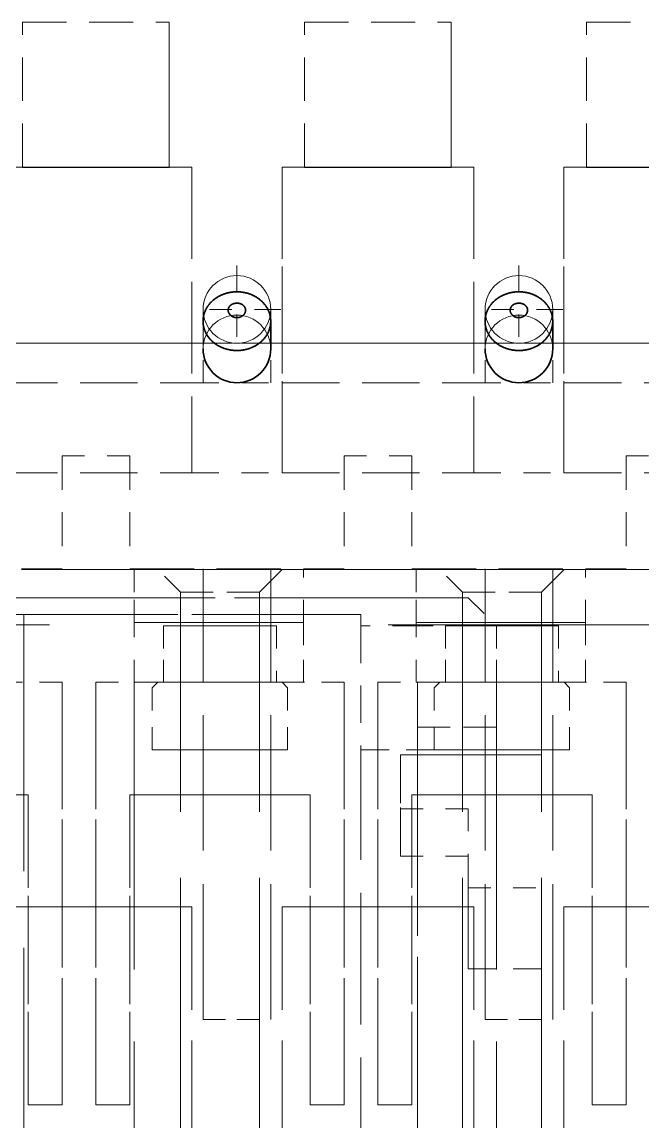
# Model space of a CAD drawing. Extents: x 23 to 417, y 3 to 294.
# Drawn here: x 271.076 to 273.829, y 101.827 to 106.707 of the extents above; entities that cross this region are included whole.
import ezdxf

# ---------------------------------------------------------------- set-up
doc = ezdxf.new("R2010")
doc.units = 0
doc.linetypes.add('DASHDOT', pattern=[18.5, 12, -3, 0.5, -3])
doc.linetypes.add('DASHED', pattern=[15, 12, -3])
doc.layers.get('0').update_dxf_attribs({"lineweight": 13})

# ---------------------------------------------------------------- blocks, each defined once
blk = doc.blocks.new('BLOCK3522')
at = {"color": 7, "linetype": 'DASHDOT', "lineweight": 13, "ltscale": 0.0195}
for p, q in [((5.9002, -39.8223), (5.9002, -40.6023)), ((6.2902, -40.2123), (5.5102, -40.2123))]:
    blk.add_line(p, q, dxfattribs=at)
blk = doc.blocks.new('BLOCK3523')
at = {"color": 7, "linetype": 'DASHDOT', "lineweight": 13, "ltscale": 0.0195}
for p, q in [((3.4002, -39.8223), (3.4002, -40.6023)), ((3.7902, -40.2123), (3.0102, -40.2123))]:
    blk.add_line(p, q, dxfattribs=at)
blk = doc.blocks.new('BLOCK3528')
at = {"color": 7, "linetype": 'DASHED', "lineweight": 13, "ltscale": 0.0325}
for p, q in [((1.5002, -37.6623), (2.8002, -37.6623)), ((1.5002, -37.6623), (2.8002, -37.6623)), ((4.0002, -37.6623), (5.3002, -37.6623)), ((4.0002, -37.6623), (5.3002, -37.6623)), ((6.5002, -37.6623), (7.8002, -37.6623)), ((6.5002, -37.6623), (7.8002, -37.6623)), ((2.8002, -38.949), (1.5002, -38.949)), ((1.5002, -38.949), (2.8002, -38.949)), ((1.5002, -38.9523), (2.8002, -38.9523)), ((2.8002, -38.9523), (1.5002, -38.9523)), ((5.3002, -38.949), (4.0002, -38.949)), ((4.0002, -38.949), (5.3002, -38.949)), ((4.0002, -38.9523), (5.3002, -38.9523)), ((5.3002, -38.9523), (4.0002, -38.9523)), ((7.8002, -38.949), (6.5002, -38.949)), ((6.5002, -38.949), (7.8002, -38.949)), ((6.5002, -38.9523), (7.8002, -38.9523)), ((7.8002, -38.9523), (6.5002, -38.9523))]:
    blk.add_line(p, q, dxfattribs=at)
at = {"color": 7, "linetype": 'DASHED', "lineweight": 13, "ltscale": 0.032168}
for p, q in [((1.5002, -38.949), (1.5002, -37.6623)), ((1.5002, -38.949), (1.5002, -37.6623)), ((2.8002, -37.6623), (2.8002, -38.949)), ((2.8002, -38.949), (2.8002, -37.6623)), ((4.0002, -38.949), (4.0002, -37.6623)), ((4.0002, -38.949), (4.0002, -37.6623)), ((5.3002, -37.6623), (5.3002, -38.949)), ((5.3002, -38.949), (5.3002, -37.6623)), ((6.5002, -38.949), (6.5002, -37.6623)), ((6.5002, -38.949), (6.5002, -37.6623))]:
    blk.add_line(p, q, dxfattribs=at)
at = {"color": 7, "linetype": 'DASHED', "lineweight": 13, "ltscale": 0.005}
for p, q in [((1.3002, -38.949), (1.5002, -38.949)), ((1.3002, -38.949), (1.5002, -38.949)), ((2.8002, -38.949), (3.0002, -38.949)), ((2.8002, -38.949), (3.0002, -38.949)), ((3.8002, -38.949), (4.0002, -38.949)), ((3.8002, -38.949), (4.0002, -38.949)), ((5.3002, -38.949), (5.5002, -38.949)), ((5.3002, -38.949), (5.5002, -38.949)), ((6.3002, -38.949), (6.5002, -38.949)), ((6.3002, -38.949), (6.5002, -38.949))]:
    blk.add_line(p, q, dxfattribs=at)
at = {"color": 7, "linetype": 'DASHED', "lineweight": 13, "ltscale": 0.067832}
for p, q in [((3.0002, -38.949), (3.0002, -41.6623)), ((3.0002, -38.949), (3.0002, -41.6623)), ((3.8002, -41.6623), (3.8002, -38.949)), ((3.8002, -38.949), (3.8002, -41.6623)), ((5.5002, -38.949), (5.5002, -41.6623)), ((5.5002, -38.949), (5.5002, -41.6623)), ((6.3002, -41.6623), (6.3002, -38.949)), ((6.3002, -38.949), (6.3002, -41.6623))]:
    blk.add_line(p, q, dxfattribs=at)
at = {"color": 7, "linetype": 'DASHED', "lineweight": 13, "ltscale": 0.01625}
for p, q in [((3.1002, -40.8623), (3.1002, -40.2123)), ((3.1002, -40.8623), (3.1002, -40.2123)), ((3.7002, -40.8623), (3.7002, -40.2123)), ((3.7002, -40.8623), (3.7002, -40.2123)), ((5.6002, -40.8623), (5.6002, -40.2123)), ((5.6002, -40.8623), (5.6002, -40.2123)), ((6.2002, -40.8623), (6.2002, -40.2123)), ((6.2002, -40.8623), (6.2002, -40.2123)), ((5.1504, -44.1195), (4.5004, -44.1195)), ((4.5004, -44.1195), (5.1504, -44.1195)), ((5.4502, -45.3423), (6.1002, -45.3423)), ((5.4502, -45.3423), (6.1002, -45.3423)), ((6.1002, -46.0623), (5.4502, -46.0623)), ((5.4502, -46.0623), (6.1002, -46.0623))]:
    blk.add_line(p, q, dxfattribs=at)
at = {"color": 7, "linetype": 'DASHED', "lineweight": 13, "ltscale": 0.00875}
for p, q in [((3.1002, -40.2123), (3.1002, -40.5623)), ((3.1002, -40.2123), (3.1002, -40.5623)), ((3.7002, -40.2123), (3.7002, -40.5623)), ((3.7002, -40.2123), (3.7002, -40.5623)), ((5.6002, -40.2123), (5.6002, -40.5623)), ((5.6002, -40.2123), (5.6002, -40.5623)), ((6.2002, -40.2123), (6.2002, -40.5623)), ((6.2002, -40.2123), (6.2002, -40.5623))]:
    blk.add_line(p, q, dxfattribs=at)
at = {"color": 7, "linetype": 'DASHED', "lineweight": 13, "ltscale": 0.006138}
for p, q in [((3.1002, -40.5623), (3.1002, -40.3168)), ((3.1002, -40.5623), (3.1002, -40.3168)), ((5.6002, -40.5623), (5.6002, -40.3168)), ((5.6002, -40.5623), (5.6002, -40.3168))]:
    blk.add_line(p, q, dxfattribs=at)
at = {"color": 7, "lineweight": 35, "ltscale": 0.006138}
for p, q in [((3.7002, -40.5623), (3.7002, -40.3168)), ((3.7002, -40.5623), (3.7002, -40.3168)), ((6.2002, -40.5623), (6.2002, -40.3168)), ((6.2002, -40.5623), (6.2002, -40.3168))]:
    blk.add_line(p, q, dxfattribs=at)
at = {"color": 7, "linetype": 'DASHED', "lineweight": 13, "ltscale": 0.0425}
for p, q in [((3.0002, -40.5123), (1.3002, -40.5123)), ((1.3002, -40.5123), (3.0002, -40.5123)), ((5.5002, -40.5123), (3.8002, -40.5123)), ((3.8002, -40.5123), (5.5002, -40.5123)), ((8.0002, -40.5123), (6.3002, -40.5123)), ((6.3002, -40.5123), (8.0002, -40.5123)), ((1.3002, -40.8623), (3.0002, -40.8623)), ((1.3002, -40.8623), (3.0002, -40.8623)), ((3.8002, -40.8623), (5.5002, -40.8623)), ((3.8002, -40.8623), (5.5002, -40.8623)), ((6.3002, -40.8623), (8.0002, -40.8623)), ((6.3002, -40.8623), (8.0002, -40.8623)), ((1.3002, -41.6623), (3.0002, -41.6623)), ((1.3002, -41.6623), (3.0002, -41.6623)), ((3.8002, -41.6623), (5.5002, -41.6623)), ((3.8002, -41.6623), (5.5002, -41.6623)), ((6.3002, -41.6623), (8.0002, -41.6623)), ((6.3002, -41.6623), (8.0002, -41.6623)), ((3.0002, -45.5123), (1.3002, -45.5123)), ((1.3002, -45.5123), (3.0002, -45.5123)), ((5.5002, -45.5123), (3.8002, -45.5123)), ((3.8002, -45.5123), (5.5002, -45.5123)), ((8.0002, -45.5123), (6.3002, -45.5123)), ((6.3002, -45.5123), (8.0002, -45.5123))]:
    blk.add_line(p, q, dxfattribs=at)
at = {"color": 7, "linetype": 'DASHED', "lineweight": 13, "ltscale": 0.02}
for p, q in [((3.8002, -40.5123), (3.0002, -40.5123)), ((3.0002, -40.5123), (3.8002, -40.5123)), ((6.3002, -40.5123), (5.5002, -40.5123)), ((5.5002, -40.5123), (6.3002, -40.5123)), ((3.0002, -40.8623), (3.8002, -40.8623)), ((3.0002, -40.8623), (3.8002, -40.8623)), ((5.5002, -40.8623), (6.3002, -40.8623)), ((5.5002, -40.8623), (6.3002, -40.8623)), ((3.0002, -41.6623), (3.8002, -41.6623)), ((3.0002, -41.6623), (3.8002, -41.6623)), ((5.5002, -41.6623), (6.3002, -41.6623)), ((5.5002, -41.6623), (6.3002, -41.6623))]:
    blk.add_line(p, q, dxfattribs=at)
at = {"color": 7, "linetype": 'DASHED', "lineweight": 13, "ltscale": 0.015}
for p, q in [((1.8502, -41.5123), (2.4502, -41.5123)), ((1.8502, -41.5123), (2.4502, -41.5123)), ((4.3502, -41.5123), (4.9502, -41.5123)), ((4.3502, -41.5123), (4.9502, -41.5123)), ((6.8502, -41.5123), (7.4502, -41.5123)), ((6.8502, -41.5123), (7.4502, -41.5123)), ((4.8502, -44.6423), (5.4502, -44.6423)), ((4.8502, -44.6423), (5.4502, -44.6423)), ((5.4502, -45.0623), (4.8502, -45.0623)), ((4.8502, -45.0623), (5.4502, -45.0623))]:
    blk.add_line(p, q, dxfattribs=at)
at = {"color": 7, "linetype": 'DASHED', "lineweight": 13, "ltscale": 0.025}
for p, q in [((1.8502, -41.5123), (1.8502, -42.5123)), ((1.8502, -41.5123), (1.8502, -42.5123)), ((2.4502, -41.5123), (2.4502, -42.5123)), ((2.4502, -41.5123), (2.4502, -42.5123)), ((4.3502, -41.5123), (4.3502, -42.5123)), ((4.3502, -41.5123), (4.3502, -42.5123)), ((4.9502, -41.5123), (4.9502, -42.5123)), ((4.9502, -41.5123), (4.9502, -42.5123)), ((6.8502, -41.5123), (6.8502, -42.5123)), ((6.8502, -41.5123), (6.8502, -42.5123)), ((2.4904, -42.5195), (1.4904, -42.5195)), ((1.4904, -42.5195), (2.4904, -42.5195)), ((4.9904, -42.5195), (3.9904, -42.5195)), ((3.9904, -42.5195), (4.9904, -42.5195)), ((7.4904, -42.5195), (6.4904, -42.5195)), ((6.4904, -42.5195), (7.4904, -42.5195)), ((2.7504, -43.0195), (3.7504, -43.0195)), ((3.7504, -43.0195), (2.7504, -43.0195)), ((5.2504, -43.0195), (6.2504, -43.0195)), ((6.2504, -43.0195), (5.2504, -43.0195)), ((5.4502, -46.0623), (5.4502, -45.0623)), ((5.4502, -45.0623), (5.4502, -46.0623))]:
    blk.add_line(p, q, dxfattribs=at)
at = {"color": 7, "linetype": 'DASHED', "lineweight": 13, "ltscale": 0.0475}
for p, q in [((-0.0498, -42.5123), (1.8502, -42.5123)), ((-0.0498, -42.5123), (1.8502, -42.5123)), ((2.4502, -42.5123), (4.3502, -42.5123)), ((2.4502, -42.5123), (4.3502, -42.5123)), ((4.9502, -42.5123), (6.8502, -42.5123)), ((4.9502, -42.5123), (6.8502, -42.5123))]:
    blk.add_line(p, q, dxfattribs=at)
at = {"color": 7, "linetype": 'DASHED', "lineweight": 13, "ltscale": 0.0375}
for p, q in [((3.9904, -42.5195), (2.4904, -42.5195)), ((2.4904, -42.5195), (3.9904, -42.5195)), ((6.4904, -42.5195), (4.9904, -42.5195)), ((4.9904, -42.5195), (6.4904, -42.5195)), ((2.4904, -42.9895), (3.9904, -42.9895)), ((3.9904, -42.9895), (2.4904, -42.9895)), ((4.9904, -42.9895), (6.4904, -42.9895)), ((6.4904, -42.9895), (4.9904, -42.9895))]:
    blk.add_line(p, q, dxfattribs=at)
at = {"color": 7, "linetype": 'DASHED', "lineweight": 13, "ltscale": 0.01175}
for p, q in [((2.4904, -42.5195), (2.4904, -42.9895)), ((2.4904, -42.9895), (2.4904, -42.5195)), ((3.9904, -42.9895), (3.9904, -42.5195)), ((3.9904, -42.9895), (3.9904, -42.5195)), ((4.9904, -42.5195), (4.9904, -42.9895)), ((4.9904, -42.9895), (4.9904, -42.5195)), ((6.4904, -42.9895), (6.4904, -42.5195)), ((6.4904, -42.9895), (6.4904, -42.5195))]:
    blk.add_line(p, q, dxfattribs=at)
at = {"color": 7, "linetype": 'DASHED', "lineweight": 13, "ltscale": 0.007071}
for p, q in [((2.9004, -42.7195), (2.7004, -42.5195)), ((2.9004, -42.7195), (2.7004, -42.5195)), ((3.8004, -42.5195), (3.6004, -42.7195)), ((3.6004, -42.7195), (3.8004, -42.5195)), ((5.4004, -42.7195), (5.2004, -42.5195)), ((5.4004, -42.7195), (5.2004, -42.5195)), ((6.3004, -42.5195), (6.1004, -42.7195)), ((6.1004, -42.7195), (6.3004, -42.5195))]:
    blk.add_line(p, q, dxfattribs=at)
at = {"color": 7, "linetype": 'DASHED', "lineweight": 13, "ltscale": 0.1}
for p, q in [((3.1002, -46.5123), (3.1002, -42.5123)), ((3.1002, -46.5123), (3.1002, -42.5123)), ((3.7002, -46.5123), (3.7002, -42.5123)), ((3.7002, -46.5123), (3.7002, -42.5123)), ((5.6002, -46.5123), (5.6002, -42.5123)), ((5.6002, -46.5123), (5.6002, -42.5123)), ((6.2002, -46.5123), (6.2002, -42.5123)), ((6.2002, -46.5123), (6.2002, -42.5123))]:
    blk.add_line(p, q, dxfattribs=at)
at = {"color": 7, "linetype": 'DASHED', "lineweight": 13, "ltscale": 0.0175}
for p, q in [((2.9004, -42.7195), (3.6004, -42.7195)), ((3.6004, -42.7195), (2.9004, -42.7195)), ((2.9004, -42.7195), (3.6004, -42.7195)), ((3.6004, -42.7195), (2.9004, -42.7195)), ((5.4004, -42.7195), (6.1004, -42.7195)), ((6.1004, -42.7195), (5.4004, -42.7195)), ((5.4004, -42.7195), (6.1004, -42.7195)), ((6.1004, -42.7195), (5.4004, -42.7195)), ((5.0004, -43.5195), (5.7004, -43.5195)), ((5.0004, -43.5195), (5.7004, -43.5195)), ((5.7004, -43.9195), (5.0004, -43.9195)), ((5.0004, -43.9195), (5.7004, -43.9195))]:
    blk.add_line(p, q, dxfattribs=at)
at = {"color": 7, "linetype": 'DASHED', "lineweight": 13, "ltscale": 0.195}
for p, q in [((2.9004, -50.5195), (2.9004, -42.7195)), ((2.9004, -50.5195), (2.9004, -42.7195)), ((3.6004, -50.5195), (3.6004, -42.7195)), ((3.6004, -50.5195), (3.6004, -42.7195)), ((5.4004, -50.5195), (5.4004, -42.7195)), ((5.4004, -50.5195), (5.4004, -42.7195)), ((6.1004, -50.5195), (6.1004, -42.7195)), ((6.1004, -50.5195), (6.1004, -42.7195))]:
    blk.add_line(p, q, dxfattribs=at)
at = {"color": 7, "linetype": 'DASHED', "lineweight": 13, "ltscale": 0.1725}
for p, q in [((-1.4496, -42.7695), (5.4504, -42.7695)), ((5.4504, -42.7695), (-1.4496, -42.7695))]:
    blk.add_line(p, q, dxfattribs=at)
at = {"color": 7, "linetype": 'DASHED', "lineweight": 13, "ltscale": 0.008839}
blk.add_line((5.4504, -42.7695), (5.7004, -43.0195), dxfattribs=at)
blk.add_line((5.4504, -42.7695), (5.7004, -43.0195), dxfattribs=at)
at = {"color": 7, "linetype": 'DASHED', "lineweight": 13, "ltscale": 0.125}
for p, q in [((-0.4996, -42.9195), (4.5004, -42.9195)), ((4.5004, -42.9195), (-0.4996, -42.9195))]:
    blk.add_line(p, q, dxfattribs=at)
at = {"color": 7, "linetype": 'DASHED', "lineweight": 13, "ltscale": 0.2275}
blk.add_line((1.5114, -52.0195), (1.5114, -42.9195), dxfattribs=at)
blk.add_line((1.5114, -52.0195), (1.5114, -42.9195), dxfattribs=at)
at = {"color": 7, "linetype": 'DASHED', "lineweight": 13, "ltscale": 0.02445}
for p, q in [((1.5114, -42.9195), (2.4894, -42.9195)), ((2.4894, -42.9195), (1.5114, -42.9195))]:
    blk.add_line(p, q, dxfattribs=at)
at = {"color": 7, "linetype": 'DASHED', "lineweight": 13, "ltscale": 0.0025}
for p, q in [((4.5004, -43.0195), (4.5004, -42.9195)), ((4.5004, -42.9195), (4.5004, -43.0195))]:
    blk.add_line(p, q, dxfattribs=at)
at = {"color": 7, "linetype": 'DASHED', "lineweight": 13}
blk.add_line((-10.2596, -43.0095), (14.2604, -43.0095), dxfattribs=at)
blk.add_line((-10.2596, -43.0095), (14.2604, -43.0095), dxfattribs=at)
at = {"color": 7, "linetype": 'DASHED', "lineweight": 13, "ltscale": 0.01325}
for p, q in [((2.4904, -43.5195), (2.4904, -42.9895)), ((2.4904, -43.5195), (2.4904, -42.9895)), ((3.9904, -42.9895), (3.9904, -43.5195)), ((3.9904, -43.5195), (3.9904, -42.9895)), ((4.9904, -43.5195), (4.9904, -42.9895)), ((4.9904, -43.5195), (4.9904, -42.9895)), ((6.4904, -42.9895), (6.4904, -43.5195)), ((6.4904, -43.5195), (6.4904, -42.9895))]:
    blk.add_line(p, q, dxfattribs=at)
at = {"color": 7, "linetype": 'DASHED', "lineweight": 13, "ltscale": 0.0125}
for p, q in [((2.7504, -43.5195), (2.7504, -43.0195)), ((2.7504, -43.0195), (2.7504, -43.5195)), ((3.7504, -43.0195), (3.7504, -43.5195)), ((3.7504, -43.0195), (3.7504, -43.5195)), ((5.2504, -43.5195), (5.2504, -43.0195)), ((5.2504, -43.0195), (5.2504, -43.5195)), ((5.7004, -43.0195), (5.7004, -43.5195)), ((5.7004, -43.5195), (5.7004, -43.0195)), ((6.2504, -43.0195), (6.2504, -43.5195)), ((6.2504, -43.0195), (6.2504, -43.5195))]:
    blk.add_line(p, q, dxfattribs=at)
at = {"color": 7, "linetype": 'DASHED', "lineweight": 13, "ltscale": 0.03}
for p, q in [((5.7004, -43.0195), (4.5004, -43.0195)), ((5.7004, -43.0195), (4.5004, -43.0195)), ((3.8504, -44.1195), (2.6504, -44.1195)), ((2.6504, -44.1195), (3.8504, -44.1195)), ((6.3504, -44.1195), (5.1504, -44.1195)), ((5.1504, -44.1195), (6.3504, -44.1195))]:
    blk.add_line(p, q, dxfattribs=at)
at = {"color": 7, "linetype": 'DASHED', "lineweight": 13, "ltscale": 0.0275}
for p, q in [((4.5004, -43.0195), (4.5004, -44.1195)), ((4.5004, -43.0195), (4.5004, -44.1195)), ((2.7004, -43.5195), (3.8004, -43.5195)), ((3.8004, -43.5195), (2.7004, -43.5195)), ((5.2004, -43.5195), (6.3004, -43.5195)), ((6.3004, -43.5195), (5.2004, -43.5195))]:
    blk.add_line(p, q, dxfattribs=at)
at = {"color": 7, "linetype": 'DASHED', "lineweight": 13, "ltscale": 0.01375}
for p, q in [((1.8504, -43.5195), (1.3004, -43.5195)), ((1.3004, -43.5195), (1.8504, -43.5195)), ((2.7004, -43.5195), (2.1504, -43.5195)), ((2.1504, -43.5195), (2.7004, -43.5195)), ((4.3504, -43.5195), (3.8004, -43.5195)), ((3.8004, -43.5195), (4.3504, -43.5195)), ((5.2004, -43.5195), (4.6504, -43.5195)), ((4.6504, -43.5195), (5.2004, -43.5195)), ((6.8504, -43.5195), (6.3004, -43.5195)), ((6.3004, -43.5195), (6.8504, -43.5195)), ((2.6504, -44.1195), (2.6504, -43.5695)), ((2.6504, -43.5695), (2.6504, -44.1195)), ((3.8504, -43.5695), (3.8504, -44.1195)), ((3.8504, -44.1195), (3.8504, -43.5695)), ((5.1504, -44.1195), (5.1504, -43.5695)), ((5.1504, -43.5695), (5.1504, -44.1195)), ((6.3504, -43.5695), (6.3504, -44.1195)), ((6.3504, -44.1195), (6.3504, -43.5695))]:
    blk.add_line(p, q, dxfattribs=at)
at = {"color": 7, "linetype": 'DASHED', "lineweight": 13, "ltscale": 0.09375}
for p, q in [((1.8504, -47.2695), (1.8504, -43.5195)), ((1.8504, -43.5195), (1.8504, -47.2695)), ((2.1504, -43.5195), (2.1504, -47.2695)), ((2.1504, -47.2695), (2.1504, -43.5195)), ((4.3504, -47.2695), (4.3504, -43.5195)), ((4.3504, -43.5195), (4.3504, -47.2695)), ((4.6504, -43.5195), (4.6504, -47.2695)), ((4.6504, -47.2695), (4.6504, -43.5195)), ((6.8504, -47.2695), (6.8504, -43.5195)), ((6.8504, -43.5195), (6.8504, -47.2695))]:
    blk.add_line(p, q, dxfattribs=at)
at = {"color": 7, "linetype": 'DASHED', "lineweight": 13, "ltscale": 0.2125}
for p, q in [((2.4894, -43.5195), (2.4894, -52.0195)), ((2.4894, -43.5195), (2.4894, -52.0195)), ((5.7004, -43.5195), (5.7004, -52.0195)), ((5.7004, -43.5195), (5.7004, -52.0195))]:
    blk.add_line(p, q, dxfattribs=at)
at = {"color": 7, "linetype": 'DASHED', "lineweight": 13, "ltscale": 0.00525}
for p, q in [((2.4904, -43.5195), (2.7004, -43.5195)), ((2.4904, -43.5195), (2.7004, -43.5195)), ((4.9904, -43.5195), (5.2004, -43.5195)), ((4.9904, -43.5195), (5.2004, -43.5195))]:
    blk.add_line(p, q, dxfattribs=at)
at = {"color": 7, "linetype": 'DASHED', "lineweight": 13, "ltscale": 0.001768}
for p, q in [((2.6504, -43.5695), (2.7004, -43.5195)), ((2.7004, -43.5195), (2.6504, -43.5695)), ((3.8004, -43.5195), (3.8504, -43.5695)), ((3.8504, -43.5695), (3.8004, -43.5195)), ((5.1504, -43.5695), (5.2004, -43.5195)), ((5.2004, -43.5195), (5.1504, -43.5695)), ((6.3004, -43.5195), (6.3504, -43.5695)), ((6.3504, -43.5695), (6.3004, -43.5195))]:
    blk.add_line(p, q, dxfattribs=at)
at = {"color": 7, "linetype": 'DASHED', "lineweight": 13, "ltscale": 0.00475}
for p, q in [((3.8004, -43.5195), (3.9904, -43.5195)), ((3.8004, -43.5195), (3.9904, -43.5195)), ((6.3004, -43.5195), (6.4904, -43.5195)), ((6.3004, -43.5195), (6.4904, -43.5195))]:
    blk.add_line(p, q, dxfattribs=at)
at = {"color": 7, "linetype": 'DASHED', "lineweight": 13, "ltscale": 0.1875}
for p, q in [((5.0004, -51.0195), (5.0004, -43.5195)), ((5.0004, -43.5195), (5.0004, -51.0195))]:
    blk.add_line(p, q, dxfattribs=at)
at = {"color": 7, "linetype": 'DASHED', "lineweight": 13, "ltscale": 0.0975}
blk.add_line((4.5004, -48.0195), (4.5004, -44.1195), dxfattribs=at)
blk.add_line((4.5004, -48.0195), (4.5004, -44.1195), dxfattribs=at)
at = {"color": 7, "linetype": 'DASHED', "lineweight": 13, "ltscale": 0.03125}
for p, q in [((4.8502, -44.1623), (6.1002, -44.1623)), ((6.1002, -44.1623), (4.8502, -44.1623))]:
    blk.add_line(p, q, dxfattribs=at)
at = {"color": 7, "linetype": 'DASHED', "lineweight": 13, "ltscale": 0.0225}
for p, q in [((4.8502, -45.0623), (4.8502, -44.1623)), ((4.8502, -44.1623), (4.8502, -45.0623))]:
    blk.add_line(p, q, dxfattribs=at)
at = {"color": 7, "linetype": 'DASHED', "lineweight": 13, "ltscale": 0.04}
for p, q in [((-0.0496, -44.5195), (1.5504, -44.5195)), ((1.5504, -44.5195), (-0.0496, -44.5195)), ((2.4504, -44.5195), (4.0504, -44.5195)), ((4.0504, -44.5195), (2.4504, -44.5195)), ((4.9504, -44.5195), (6.5504, -44.5195)), ((6.5504, -44.5195), (4.9504, -44.5195))]:
    blk.add_line(p, q, dxfattribs=at)
at = {"color": 7, "linetype": 'DASHED', "lineweight": 13, "ltscale": 0.06875}
for p, q in [((1.5504, -44.5195), (1.5504, -47.2695)), ((1.5504, -47.2695), (1.5504, -44.5195)), ((2.4504, -47.2695), (2.4504, -44.5195)), ((2.4504, -44.5195), (2.4504, -47.2695)), ((4.0504, -44.5195), (4.0504, -47.2695)), ((4.0504, -47.2695), (4.0504, -44.5195)), ((4.9504, -47.2695), (4.9504, -44.5195)), ((4.9504, -44.5195), (4.9504, -47.2695)), ((6.5504, -44.5195), (6.5504, -47.2695)), ((6.5504, -47.2695), (6.5504, -44.5195))]:
    blk.add_line(p, q, dxfattribs=at)
at = {"color": 7, "linetype": 'DASHED', "lineweight": 13, "ltscale": 0.0105}
blk.add_line((5.4502, -44.6423), (5.4502, -45.0623), dxfattribs=at)
blk.add_line((5.4502, -44.6423), (5.4502, -45.0623), dxfattribs=at)
at = {"color": 7, "linetype": 'DASHED', "lineweight": 13, "ltscale": 0.09125}
for p, q in [((3.0002, -49.1623), (3.0002, -45.5123)), ((3.0002, -49.1623), (3.0002, -45.5123)), ((3.8002, -49.1623), (3.8002, -45.5123)), ((3.8002, -49.1623), (3.8002, -45.5123)), ((5.5002, -49.1623), (5.5002, -45.5123)), ((5.5002, -49.1623), (5.5002, -45.5123)), ((6.3002, -49.1623), (6.3002, -45.5123)), ((6.3002, -49.1623), (6.3002, -45.5123))]:
    blk.add_line(p, q, dxfattribs=at)
at = {"color": 7, "linetype": 'DASHED', "lineweight": 13, "ltscale": 0.0075}
for p, q in [((3.1002, -46.5123), (3.4002, -46.5123)), ((3.1002, -46.5123), (3.4002, -46.5123)), ((3.4002, -46.5123), (3.7002, -46.5123)), ((3.4002, -46.5123), (3.7002, -46.5123)), ((5.6002, -46.5123), (5.9002, -46.5123)), ((5.6002, -46.5123), (5.9002, -46.5123)), ((5.9002, -46.5123), (6.2002, -46.5123)), ((5.9002, -46.5123), (6.2002, -46.5123)), ((1.5504, -47.2695), (1.8504, -47.2695)), ((1.8504, -47.2695), (1.5504, -47.2695)), ((2.1504, -47.2695), (2.4504, -47.2695)), ((2.4504, -47.2695), (2.1504, -47.2695)), ((4.0504, -47.2695), (4.3504, -47.2695)), ((4.3504, -47.2695), (4.0504, -47.2695)), ((4.6504, -47.2695), (4.9504, -47.2695)), ((4.9504, -47.2695), (4.6504, -47.2695)), ((6.5504, -47.2695), (6.8504, -47.2695)), ((6.8504, -47.2695), (6.5504, -47.2695))]:
    blk.add_line(p, q, dxfattribs=at)
at = {"color": 7, "linetype": 'DASHED', "lineweight": 13}
for centre in [(3.4002, -40.2123), (3.4002, -40.2123), (5.9002, -40.2123), (5.9002, -40.2123)]:
    blk.add_circle(centre, 0.3, dxfattribs=at)
for centre, start, end in [((3.4002, -40.5623), 90, 179.99999), ((3.4002, -40.5623), 90, 179.99999), ((3.4002, -40.5623), 0.00001, 90), ((3.4002, -40.5623), 0.00001, 90), ((5.9002, -40.5623), 90, 179.99999), ((5.9002, -40.5623), 90, 179.99999), ((5.9002, -40.5623), 0.00001, 90), ((5.9002, -40.5623), 0.00001, 90)]:
    blk.add_arc(centre, 0.3, start, end, dxfattribs=at)
at = {"color": 7, "lineweight": 35}
for centre, start, end in [((3.4002, -40.5623), 179.99999, 270), ((3.4002, -40.5623), 179.99999, 270), ((3.4002, -40.5623), 270, 0.00001), ((3.4002, -40.5623), 270, 0.00001), ((5.9002, -40.5623), 179.99999, 270), ((5.9002, -40.5623), 179.99999, 270), ((5.9002, -40.5623), 270, 0.00001), ((5.9002, -40.5623), 270, 0.00001)]:
    blk.add_arc(centre, 0.3, start, end, dxfattribs=at)
for points, knots in [([(3.4002, -40.0558), (3.362, -40.0558), (3.3241, -40.0611), (3.2872, -40.0715), (3.2189, -40.1024), (3.1645, -40.1504), (3.1422, -40.1776), (3.1169, -40.2221), (3.1042, -40.2699), (3.1015, -40.2855), (3.1002, -40.3012), (3.1002, -40.3168)], [0, 0, 0, 0, 0, 0, 0.3246153, 0.3246153, 0.3246153, 0.6408949, 0.6408949, 0.6408949, 0.7914668, 0.7914668, 0.7914668, 0.7914668, 0.7914668, 0.7914668]), ([(3.1002, -40.3168), (3.1002, -40.2844), (3.106, -40.252), (3.1176, -40.2205), (3.1521, -40.1612), (3.2056, -40.1141), (3.2367, -40.0943), (3.288, -40.0714), (3.3432, -40.0598), (3.3621, -40.0571), (3.3811, -40.0558), (3.4002, -40.0558)], [0, 0, 0, 0, 0, 0, 0.311987, 0.311987, 0.311987, 0.6316022, 0.6316022, 0.6316022, 0.7936821, 0.7936821, 0.7936821, 0.7936821, 0.7936821, 0.7936821]), ([(3.7002, -40.3168), (3.7002, -40.2844), (3.6944, -40.252), (3.6827, -40.2205), (3.6482, -40.1612), (3.5947, -40.1141), (3.5636, -40.0943), (3.5123, -40.0714), (3.4572, -40.0598), (3.4382, -40.0571), (3.4192, -40.0558), (3.4002, -40.0558)], [0, 0, 0, 0, 0, 0, 0.311987, 0.311987, 0.311987, 0.6316022, 0.6316022, 0.6316022, 0.7936821, 0.7936821, 0.7936821, 0.7936821, 0.7936821, 0.7936821]), ([(3.4002, -40.0558), (3.4384, -40.0558), (3.4762, -40.0611), (3.5131, -40.0715), (3.5815, -40.1024), (3.6358, -40.1504), (3.6582, -40.1776), (3.6834, -40.2221), (3.6961, -40.2699), (3.6988, -40.2855), (3.7002, -40.3012), (3.7002, -40.3168)], [0, 0, 0, 0, 0, 0, 0.3246153, 0.3246153, 0.3246153, 0.6408949, 0.6408949, 0.6408949, 0.7914668, 0.7914668, 0.7914668, 0.7914668, 0.7914668, 0.7914668]), ([(5.9002, -40.0558), (5.862, -40.0558), (5.8241, -40.0611), (5.7872, -40.0715), (5.7189, -40.1024), (5.6645, -40.1504), (5.6422, -40.1776), (5.6169, -40.2221), (5.6042, -40.2699), (5.6015, -40.2855), (5.6002, -40.3012), (5.6002, -40.3168)], [0, 0, 0, 0, 0, 0, 0.3246153, 0.3246153, 0.3246153, 0.6408949, 0.6408949, 0.6408949, 0.7914668, 0.7914668, 0.7914668, 0.7914668, 0.7914668, 0.7914668]), ([(5.6002, -40.3168), (5.6002, -40.2844), (5.606, -40.252), (5.6176, -40.2205), (5.6521, -40.1612), (5.7056, -40.1141), (5.7367, -40.0943), (5.788, -40.0714), (5.8432, -40.0598), (5.8621, -40.0571), (5.8811, -40.0558), (5.9002, -40.0558)], [0, 0, 0, 0, 0, 0, 0.311987, 0.311987, 0.311987, 0.6316022, 0.6316022, 0.6316022, 0.7936821, 0.7936821, 0.7936821, 0.7936821, 0.7936821, 0.7936821]), ([(6.2002, -40.3168), (6.2002, -40.2844), (6.1944, -40.252), (6.1827, -40.2205), (6.1482, -40.1612), (6.0947, -40.1141), (6.0636, -40.0943), (6.0123, -40.0714), (5.9572, -40.0598), (5.9382, -40.0571), (5.9192, -40.0558), (5.9002, -40.0558)], [0, 0, 0, 0, 0, 0, 0.311987, 0.311987, 0.311987, 0.6316022, 0.6316022, 0.6316022, 0.7936821, 0.7936821, 0.7936821, 0.7936821, 0.7936821, 0.7936821]), ([(5.9002, -40.0558), (5.9384, -40.0558), (5.9762, -40.0611), (6.0131, -40.0715), (6.0815, -40.1024), (6.1358, -40.1504), (6.1582, -40.1776), (6.1834, -40.2221), (6.1961, -40.2699), (6.1988, -40.2855), (6.2002, -40.3012), (6.2002, -40.3168)], [0, 0, 0, 0, 0, 0, 0.3246153, 0.3246153, 0.3246153, 0.6408949, 0.6408949, 0.6408949, 0.7914668, 0.7914668, 0.7914668, 0.7914668, 0.7914668, 0.7914668]), ([(3.4002, -40.157), (3.3967, -40.157), (3.3933, -40.1571), (3.3899, -40.1574), (3.3798, -40.1585), (3.3691, -40.1612), (3.3616, -40.1638), (3.3477, -40.1709), (3.3358, -40.1826), (3.3305, -40.1899), (3.3241, -40.203), (3.3223, -40.2176), (3.3225, -40.2237), (3.3253, -40.2389), (3.3331, -40.2529), (3.3394, -40.2606), (3.3515, -40.2711), (3.366, -40.2783), (3.3711, -40.2804), (3.3798, -40.283), (3.3889, -40.2844), (3.3927, -40.2847), (3.3964, -40.2848), (3.4002, -40.2847)], [0, 0, 0, 0, 0, 0, 0.066301, 0.066301, 0.066301, 0.1991673, 0.1991673, 0.1991673, 0.3340636, 0.3340636, 0.3340636, 0.4245515, 0.4245515, 0.4245515, 0.5617093, 0.5617093, 0.5617093, 0.6316173, 0.6316173, 0.6316173, 0.6774629, 0.6774629, 0.6774629, 0.6774629, 0.6774629, 0.6774629]), ([(3.4002, -40.157), (3.3967, -40.157), (3.3933, -40.1571), (3.3899, -40.1574), (3.3798, -40.1585), (3.3691, -40.1612), (3.3616, -40.1638), (3.3477, -40.1709), (3.3358, -40.1826), (3.3305, -40.1899), (3.3241, -40.203), (3.3223, -40.2176), (3.3225, -40.2237), (3.3253, -40.2389), (3.3331, -40.2529), (3.3394, -40.2606), (3.3515, -40.2711), (3.366, -40.2783), (3.3711, -40.2804), (3.3798, -40.283), (3.3889, -40.2844), (3.3927, -40.2847), (3.3964, -40.2848), (3.4002, -40.2847)], [0, 0, 0, 0, 0, 0, 0.066301, 0.066301, 0.066301, 0.1991673, 0.1991673, 0.1991673, 0.3340636, 0.3340636, 0.3340636, 0.4245515, 0.4245515, 0.4245515, 0.5617093, 0.5617093, 0.5617093, 0.6316173, 0.6316173, 0.6316173, 0.6774629, 0.6774629, 0.6774629, 0.6774629, 0.6774629, 0.6774629]), ([(3.4002, -40.2847), (3.4059, -40.2849), (3.4117, -40.2845), (3.4173, -40.2837), (3.4333, -40.2798), (3.4478, -40.2717), (3.4566, -40.2648), (3.4701, -40.2499), (3.477, -40.2322), (3.4786, -40.2226), (3.4774, -40.2047), (3.4693, -40.189), (3.4638, -40.1818), (3.4517, -40.1703), (3.4377, -40.1634), (3.43, -40.1608), (3.4197, -40.1584), (3.4097, -40.1573), (3.4066, -40.1571), (3.4034, -40.157), (3.4002, -40.157)], [0, 0, 0, 0, 0, 0, 0.0703997, 0.0703997, 0.0703997, 0.2098449, 0.2098449, 0.2098449, 0.3460274, 0.3460274, 0.3460274, 0.4815607, 0.4815607, 0.4815607, 0.6153653, 0.6153653, 0.6153653, 0.6771857, 0.6771857, 0.6771857, 0.6771857, 0.6771857, 0.6771857]), ([(3.4002, -40.2847), (3.4059, -40.2849), (3.4117, -40.2845), (3.4173, -40.2837), (3.4333, -40.2798), (3.4478, -40.2717), (3.4566, -40.2648), (3.4701, -40.2499), (3.477, -40.2322), (3.4786, -40.2226), (3.4774, -40.2047), (3.4693, -40.189), (3.4638, -40.1818), (3.4517, -40.1703), (3.4377, -40.1634), (3.43, -40.1608), (3.4197, -40.1584), (3.4097, -40.1573), (3.4066, -40.1571), (3.4034, -40.157), (3.4002, -40.157)], [0, 0, 0, 0, 0, 0, 0.0703997, 0.0703997, 0.0703997, 0.2098449, 0.2098449, 0.2098449, 0.3460274, 0.3460274, 0.3460274, 0.4815607, 0.4815607, 0.4815607, 0.6153653, 0.6153653, 0.6153653, 0.6771857, 0.6771857, 0.6771857, 0.6771857, 0.6771857, 0.6771857]), ([(5.9002, -40.157), (5.8933, -40.157), (5.8864, -40.1575), (5.8798, -40.1585), (5.8652, -40.1621), (5.8513, -40.1692), (5.8447, -40.1738), (5.8316, -40.1869), (5.8236, -40.2042), (5.8213, -40.2147), (5.823, -40.2348), (5.8331, -40.253), (5.8394, -40.2606), (5.8515, -40.2711), (5.866, -40.2784), (5.8711, -40.2804), (5.8798, -40.283), (5.8889, -40.2844), (5.8927, -40.2847), (5.8964, -40.2848), (5.9002, -40.2847)], [0, 0, 0, 0, 0, 0, 0.1326688, 0.1326688, 0.1326688, 0.2667082, 0.2667082, 0.2667082, 0.4245236, 0.4245236, 0.4245236, 0.5616617, 0.5616617, 0.5616617, 0.6315605, 0.6315605, 0.6315605, 0.6773858, 0.6773858, 0.6773858, 0.6773858, 0.6773858, 0.6773858]), ([(5.9002, -40.157), (5.8933, -40.157), (5.8864, -40.1575), (5.8798, -40.1585), (5.8652, -40.1621), (5.8513, -40.1692), (5.8447, -40.1738), (5.8316, -40.1869), (5.8236, -40.2042), (5.8213, -40.2147), (5.823, -40.2348), (5.8331, -40.253), (5.8394, -40.2606), (5.8515, -40.2711), (5.866, -40.2784), (5.8711, -40.2804), (5.8798, -40.283), (5.8889, -40.2844), (5.8927, -40.2847), (5.8964, -40.2848), (5.9002, -40.2847)], [0, 0, 0, 0, 0, 0, 0.1326688, 0.1326688, 0.1326688, 0.2667082, 0.2667082, 0.2667082, 0.4245236, 0.4245236, 0.4245236, 0.5616617, 0.5616617, 0.5616617, 0.6315605, 0.6315605, 0.6315605, 0.6773858, 0.6773858, 0.6773858, 0.6773858, 0.6773858, 0.6773858]), ([(5.9002, -40.2847), (5.9059, -40.2849), (5.9117, -40.2845), (5.9173, -40.2837), (5.9333, -40.2797), (5.9478, -40.2718), (5.9566, -40.2648), (5.9701, -40.2499), (5.977, -40.2322), (5.9786, -40.2226), (5.9773, -40.2047), (5.9693, -40.189), (5.9638, -40.1818), (5.9517, -40.1703), (5.9377, -40.1634), (5.9301, -40.1608), (5.9197, -40.1584), (5.9097, -40.1573), (5.9066, -40.1571), (5.9034, -40.157), (5.9002, -40.157)], [0, 0, 0, 0, 0, 0, 0.0703564, 0.0703564, 0.0703564, 0.2097702, 0.2097702, 0.2097702, 0.3459265, 0.3459265, 0.3459265, 0.4814373, 0.4814373, 0.4814373, 0.6151693, 0.6151693, 0.6151693, 0.6770153, 0.6770153, 0.6770153, 0.6770153, 0.6770153, 0.6770153]), ([(5.9002, -40.2847), (5.9059, -40.2849), (5.9117, -40.2845), (5.9173, -40.2837), (5.9333, -40.2797), (5.9478, -40.2718), (5.9566, -40.2648), (5.9701, -40.2499), (5.977, -40.2322), (5.9786, -40.2226), (5.9773, -40.2047), (5.9693, -40.189), (5.9638, -40.1818), (5.9517, -40.1703), (5.9377, -40.1634), (5.9301, -40.1608), (5.9197, -40.1584), (5.9097, -40.1573), (5.9066, -40.1571), (5.9034, -40.157), (5.9002, -40.157)], [0, 0, 0, 0, 0, 0, 0.0703564, 0.0703564, 0.0703564, 0.2097702, 0.2097702, 0.2097702, 0.3459265, 0.3459265, 0.3459265, 0.4814373, 0.4814373, 0.4814373, 0.6151693, 0.6151693, 0.6151693, 0.6770153, 0.6770153, 0.6770153, 0.6770153, 0.6770153, 0.6770153]), ([(3.1002, -40.3168), (3.1002, -40.3499), (3.1062, -40.3829), (3.1182, -40.4146), (3.1538, -40.4742), (3.2078, -40.5204), (3.2387, -40.5397), (3.2894, -40.5617), (3.3439, -40.573), (3.3626, -40.5756), (3.3814, -40.5768), (3.4002, -40.5768)], [0, 0, 0, 0, 0, 0, 0.3192354, 0.3192354, 0.3192354, 0.6434105, 0.6434105, 0.6434105, 0.8071082, 0.8071082, 0.8071082, 0.8071082, 0.8071082, 0.8071082]), ([(3.4002, -40.5768), (3.3531, -40.5768), (3.3063, -40.5688), (3.2617, -40.5531), (3.19, -40.5117), (3.1388, -40.4508), (3.121, -40.4207), (3.1065, -40.381), (3.1012, -40.3402), (3.1005, -40.3324), (3.1002, -40.3246), (3.1002, -40.3168)], [0, 0, 0, 0, 0, 0, 0.4100833, 0.4100833, 0.4100833, 0.7311172, 0.7311172, 0.7311172, 0.8063521, 0.8063521, 0.8063521, 0.8063521, 0.8063521, 0.8063521]), ([(3.4002, -40.5768), (3.4473, -40.5768), (3.4941, -40.5688), (3.5386, -40.5531), (3.6103, -40.5117), (3.6616, -40.4508), (3.6793, -40.4207), (3.6939, -40.381), (3.6992, -40.3402), (3.6998, -40.3324), (3.7002, -40.3246), (3.7002, -40.3168)], [0, 0, 0, 0, 0, 0, 0.4100833, 0.4100833, 0.4100833, 0.7311172, 0.7311172, 0.7311172, 0.8063521, 0.8063521, 0.8063521, 0.8063521, 0.8063521, 0.8063521]), ([(3.7002, -40.3168), (3.7002, -40.3499), (3.6941, -40.3829), (3.6821, -40.4146), (3.6465, -40.4742), (3.5926, -40.5204), (3.5616, -40.5397), (3.5109, -40.5617), (3.4564, -40.573), (3.4377, -40.5756), (3.419, -40.5768), (3.4002, -40.5768)], [0, 0, 0, 0, 0, 0, 0.3192354, 0.3192354, 0.3192354, 0.6434105, 0.6434105, 0.6434105, 0.8071082, 0.8071082, 0.8071082, 0.8071082, 0.8071082, 0.8071082]), ([(5.6002, -40.3168), (5.6002, -40.3499), (5.6062, -40.3829), (5.6182, -40.4146), (5.6538, -40.4742), (5.7078, -40.5204), (5.7387, -40.5397), (5.7894, -40.5617), (5.8439, -40.573), (5.8626, -40.5756), (5.8814, -40.5768), (5.9002, -40.5768)], [0, 0, 0, 0, 0, 0, 0.3192354, 0.3192354, 0.3192354, 0.6434105, 0.6434105, 0.6434105, 0.8071082, 0.8071082, 0.8071082, 0.8071082, 0.8071082, 0.8071082]), ([(5.9002, -40.5768), (5.8531, -40.5768), (5.8063, -40.5688), (5.7617, -40.5531), (5.69, -40.5117), (5.6388, -40.4508), (5.621, -40.4207), (5.6065, -40.381), (5.6012, -40.3402), (5.6005, -40.3324), (5.6002, -40.3246), (5.6002, -40.3168)], [0, 0, 0, 0, 0, 0, 0.4100833, 0.4100833, 0.4100833, 0.7311172, 0.7311172, 0.7311172, 0.8063521, 0.8063521, 0.8063521, 0.8063521, 0.8063521, 0.8063521]), ([(5.9002, -40.5768), (5.9473, -40.5768), (5.9941, -40.5688), (6.0386, -40.5531), (6.1103, -40.5117), (6.1616, -40.4508), (6.1793, -40.4207), (6.1939, -40.381), (6.1992, -40.3402), (6.1998, -40.3324), (6.2002, -40.3246), (6.2002, -40.3168)], [0, 0, 0, 0, 0, 0, 0.4100833, 0.4100833, 0.4100833, 0.7311172, 0.7311172, 0.7311172, 0.8063521, 0.8063521, 0.8063521, 0.8063521, 0.8063521, 0.8063521]), ([(6.2002, -40.3168), (6.2002, -40.3499), (6.1941, -40.3829), (6.1821, -40.4146), (6.1465, -40.4742), (6.0926, -40.5204), (6.0616, -40.5397), (6.0109, -40.5617), (5.9564, -40.573), (5.9377, -40.5756), (5.919, -40.5768), (5.9002, -40.5768)], [0, 0, 0, 0, 0, 0, 0.3192354, 0.3192354, 0.3192354, 0.6434105, 0.6434105, 0.6434105, 0.8071082, 0.8071082, 0.8071082, 0.8071082, 0.8071082, 0.8071082])]:
    blk.add_open_spline(points, degree=5, knots=knots, dxfattribs=at)

msp = doc.modelspace()

# ---------------------------------------------------------------- block references
at = {"lineweight": 0, "xscale": 0.5, "yscale": 0.5, "zscale": 0.5}
for name in ['BLOCK3528', 'BLOCK3523', 'BLOCK3522']:
    msp.add_blockref(name, (270.3286, 125.5377), dxfattribs=at)

doc.saveas('drawing.dxf')
